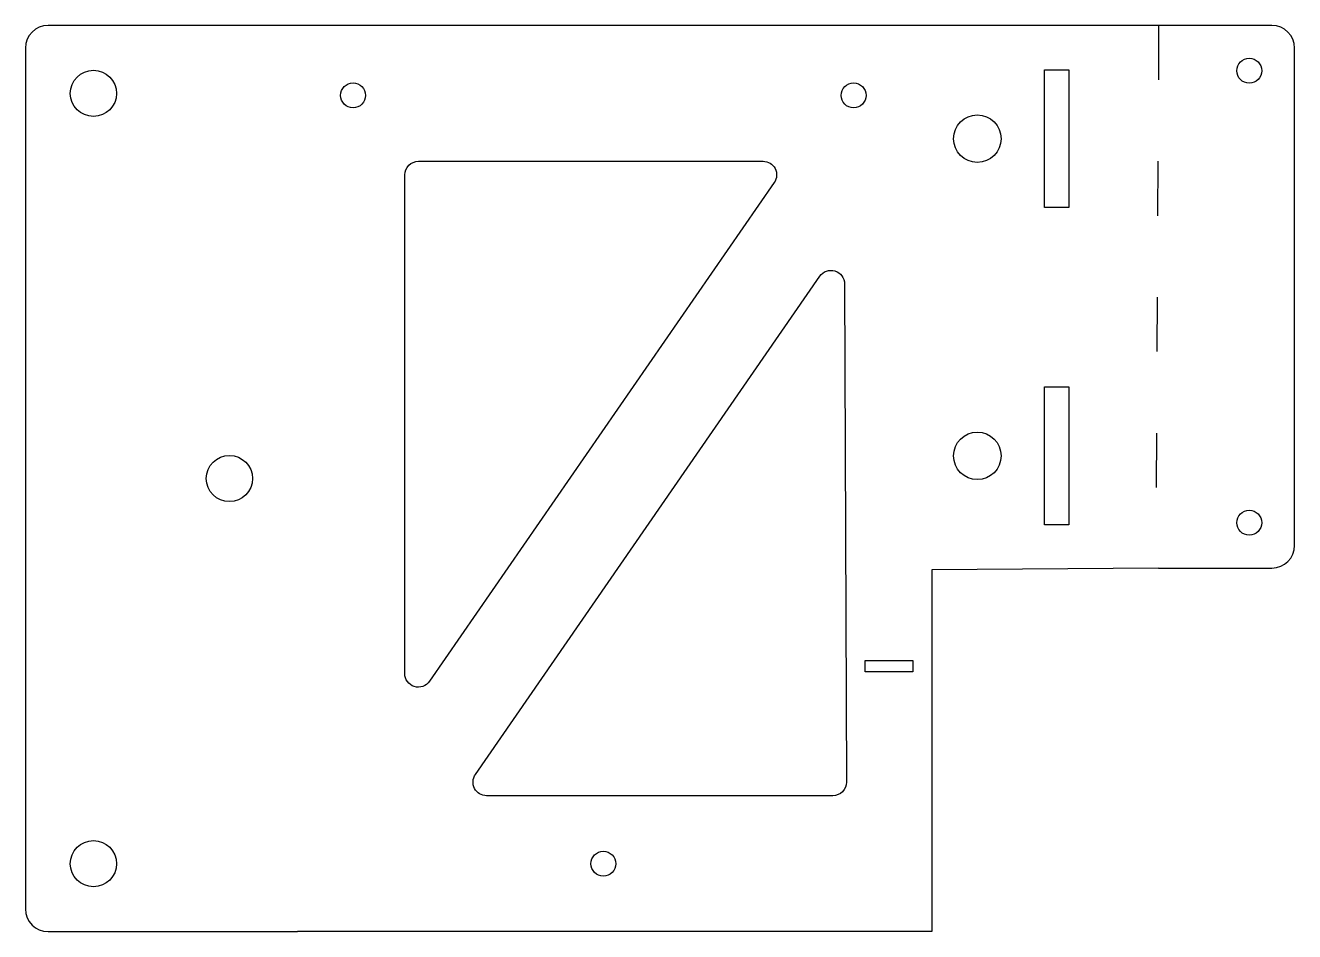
# Model space of a CAD drawing. Header units: millimetres. Extents: x -163 to 117, y -101 to 99.
import ezdxf

# ---------------------------------------------------------------- set-up
doc = ezdxf.new("R2010")
doc.units = ezdxf.units.MM
doc.header["$MEASUREMENT"] = 0
doc.linetypes.add('ACAD_ISO03W100', pattern=[30, 12, -18])
doc.layers.add('Engrave Line', color=50, linetype='ACAD_ISO03W100')

msp = doc.modelspace()

# ---------------------------------------------------------------- linework, layer by layer
for p, q in [((-103.23, 99.08), (-158.23, 99.08)), ((46.17, 99.08), (-103.23, 99.08)), ((86.77, 99.08), (46.17, 99.08)), ((-163.23, 94.08), (-163.23, -95.92)), ((86.77, -20.67), (36.77, -21.04)), ((36.77, -21.04), (36.77, -100.92)), ((-158.23, -100.92), (-103.23, -100.92)), ((36.77, -100.92), (-103.23, -100.92))]:
    msp.add_line(p, q)
at = {"linetype": 'Continuous'}
for p, q in [((111.77, 99.08), (86.77, 99.08)), ((116.77, -15.67), (116.77, 94.08)), ((86.77, -20.67), (111.77, -20.67))]:
    msp.add_line(p, q, dxfattribs=at)
for points in [[(61.57, 89.28), (66.97, 89.28), (66.97, 58.88), (61.57, 58.88)], [(61.57, -11.12), (61.57, 19.28), (66.97, 19.28), (66.97, -11.12)]]:
    msp.add_lwpolyline(points, close=True)
for points in [[(-76.54, 69.08), (-0.49, 69.08, -0.604696), (1.98, 64.38), (-74.07, -45.67, -0.735617), (-79.54, -43.97), (-79.54, 66.08, -0.414214)], [(-63.95, -66.21), (12.01, 43.72, -0.73419), (17.48, 42.03), (17.89, -67.91, -0.415299), (14.89, -70.92), (-61.48, -70.92, -0.604696)]]:
    msp.add_lwpolyline(points, format="xyb", close=True)
msp.add_lwpolyline([(22.02, -41.09), (32.53, -41.08), (32.53, -43.58), (22.03, -43.58), (22.02, -41.09)], dxfattribs=at)
for centre in [(106.77, 89.08), (-90.95, 83.64), (19.48, 83.64), (106.77, -10.67), (-35.73, -85.92)]:
    msp.add_circle(centre, 2.75, dxfattribs=at)
for centre, radius in [((-148.23, 84.08), 5.1), ((46.77, 74.08), 5.25), ((46.77, 4.08), 5.25), ((-118.23, -0.92), 5.1), ((-148.23, -85.92), 5.1)]:
    msp.add_circle(centre, radius)
for centre, start, end in [((-158.23, 94.08), 90, 180), ((-158.23, -95.92), 180, 270)]:
    msp.add_arc(centre, 5, start, end)
for centre, start, end in [((111.77, 94.08), 0, 90), ((111.77, -15.67), 270, 0)]:
    msp.add_arc(centre, 5, start, end, dxfattribs=at)
at = {"layer": 'Engrave Line'}
msp.add_line((86.77, 99.08), (86.14, -20.68), dxfattribs=at)

doc.saveas('drawing.dxf')
